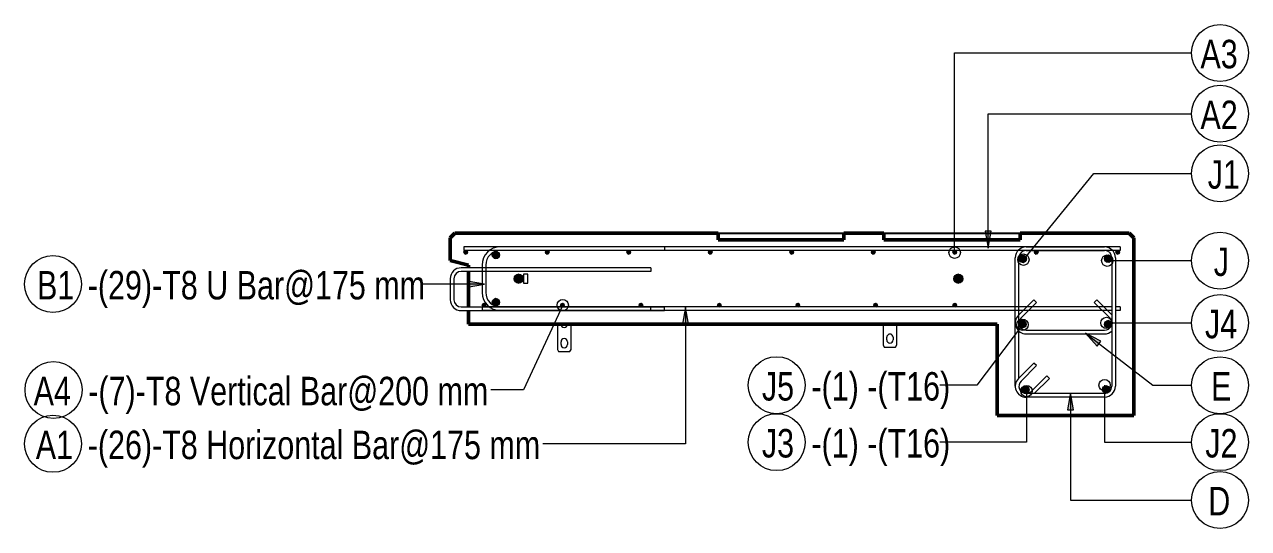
# Model space of a CAD drawing. Header units: millimetres. Extents: x 1454 to 26503, y -2036 to 18825.
# Drawn here: x 19102 to 21789, y 17487 to 18594 of the extents above; entities that cross this region are included whole.
import ezdxf

# ---------------------------------------------------------------- set-up
doc = ezdxf.new("R2010")
doc.units = ezdxf.units.MM
for name, color, linetype, lineweight in [('A-GENM', 13, 'Continuous', 18), ('A-WALL', 113, 'Continuous', 25), ('S-RBAR', 171, 'Continuous', 18), ('S-RBAR-IDEN', 171, 'Continuous', 9)]:
    doc.layers.add(name, color=color, linetype=linetype, lineweight=lineweight)
doc.styles.add('Nirmala UI Semilight_2', font='NirmalaS.ttf', dxfattribs={"width": 0.8, "height": 62.5})

# ---------------------------------------------------------------- blocks, each defined once
blk = doc.blocks.new('RR spread anchor face based - RR-SA-2_5-150-1726819-Elevation Top 2')
at = {"layer": 'A-GENM'}
for p, q in [((5288.8, 17935.4), (5288.8, 17890.4)), ((5318.8, 17890.4), (5318.8, 17935.4)), ((5296.8, 17900.9), (5296.8, 17906.9)), ((5310.8, 17906.9), (5310.8, 17900.9)), ((5288.8, 17890.4), (5291.3, 17885.4)), ((5291.3, 17885.4), (5316.3, 17885.4)), ((5316.3, 17885.4), (5318.8, 17890.4))]:
    blk.add_line(p, q, dxfattribs=at)
for centre, start, end in [((5303.8, 17906.9), 0, 180), ((5303.8, 17900.9), 180, 0)]:
    blk.add_arc(centre, 7, start, end, dxfattribs=at)
blk = doc.blocks.new('RR spread anchor face based - RR-SA-2_5-150-1876458-Elevation Top 2')
at = {"layer": 'A-GENM'}
for p, q in [((4573.8, 17935.4), (4573.8, 17880.4)), ((4603.8, 17880.4), (4603.8, 17935.4)), ((4581.8, 17890.9), (4581.8, 17896.9)), ((4595.8, 17896.9), (4595.8, 17890.9)), ((4573.8, 17880.4), (4576.3, 17875.4)), ((4576.3, 17875.4), (4601.3, 17875.4)), ((4601.3, 17875.4), (4603.8, 17880.4))]:
    blk.add_line(p, q, dxfattribs=at)
for centre, start, end in [((4588.8, 17935.4), 180, 0), ((4588.8, 17896.9), 0, 180), ((4588.8, 17890.9), 180, 0)]:
    blk.add_arc(centre, 7, start, end, dxfattribs=at)
blk = doc.blocks.new('RR spread anchor face based - RR-SA-3_0-200-1876459-Elevation Top 2')
at = {"layer": 'A-GENM'}
for p, q in [((4509.2, 18045.4), (4499.2, 18045.4)), ((4499.2, 18045.4), (4499.2, 18025.4)), ((4509.2, 18025.4), (4509.2, 18045.4)), ((4499.2, 18025.4), (4509.2, 18025.4))]:
    blk.add_line(p, q, dxfattribs=at)
blk = doc.blocks.new('M_Rebar Tag_rfa MARK - DOT 1 MM-794228-Elevation Top 2')
at = {"layer": 'S-RBAR-IDEN'}
blk.add_circle((6028.4, 18075.1), 62.5, dxfattribs=at)
blk = doc.blocks.new('M_Rebar Tag_rfa Dimension - ARROW-793927-Elevation Top 2')
at = {"layer": 'S-RBAR-IDEN'}
blk.add_circle((6028.4, 17801.6), 62.5, dxfattribs=at)
blk = doc.blocks.new('M_Rebar Tag_rfa Dimension - DOT 1 MM-793933-Elevation Top 2')
at = {"layer": 'S-RBAR-IDEN'}
blk.add_circle((6028.4, 18531), 62.5, dxfattribs=at)

msp = doc.modelspace()

# ---------------------------------------------------------------- hatches: boundary and pattern name
at = {"layer": 'S-RBAR'}
h = msp.add_hatch(color=256, dxfattribs=at)
edge = h.paths.add_edge_path()
edge.add_arc((20070.97186, 18093.4305), 4, 0, 360)
for points in [[(20069.73579, 18089.62628), (20074.20793, 18091.07936), (20074.20793, 18095.78164), (20069.73579, 18097.23473), (20066.97186, 18093.4305)], [(20140.69712, 18080.22275), (20145.02547, 18085.65033), (20143.4807, 18092.41842), (20137.22605, 18095.4305), (20130.9714, 18092.41842), (20129.42662, 18085.65033), (20133.75498, 18080.22275)], [(20248.60607, 18089.62628), (20253.07821, 18091.07936), (20253.07821, 18095.78164), (20248.60607, 18097.23473), (20245.84214, 18093.4305)], [(20427.47635, 18089.62628), (20431.94849, 18091.07936), (20431.94849, 18095.78164), (20427.47635, 18097.23473), (20424.71242, 18093.4305)], [(20606.34663, 18089.62628), (20610.81877, 18091.07936), (20610.81877, 18095.78164), (20606.34663, 18097.23473), (20603.5827, 18093.4305)], [(20785.21691, 18089.62628), (20789.68905, 18091.07936), (20789.68905, 18095.78164), (20785.21691, 18097.23473), (20782.45298, 18093.4305)], [(20964.0872, 18089.62628), (20968.55933, 18091.07936), (20968.55933, 18095.78164), (20964.0872, 18097.23473), (20961.32326, 18093.4305)], [(21142.95748, 18089.62628), (21147.42961, 18091.07936), (21147.42961, 18095.78164), (21142.95748, 18097.23473), (21140.19354, 18093.4305)], [(21294.27849, 18071.16373), (21300.15657, 18074.85717), (21300.93384, 18081.75566), (21296.025, 18086.66449), (21289.12651, 18085.88722), (21285.43307, 18080.00914), (21287.72592, 18073.45657)], [(21321.82776, 18089.62628), (21326.29989, 18091.07936), (21326.29989, 18095.78164), (21321.82776, 18097.23473), (21319.06382, 18093.4305)], [(21483.60336, 18071.77487), (21488.51219, 18076.68371), (21487.73492, 18083.58219), (21481.85684, 18087.27564), (21475.30427, 18084.98279), (21473.01143, 18078.43022), (21476.70487, 18072.55214)], [(21500.69804, 18089.62628), (21505.17017, 18091.07936), (21505.17017, 18095.78164), (21500.69804, 18097.23473), (21497.93411, 18093.4305)], [(20186.97186, 18025.4305), (20194.04293, 18028.35943), (20196.97186, 18035.4305), (20194.04293, 18042.50157), (20186.97186, 18045.4305), (20179.90079, 18042.50157), (20176.97186, 18035.4305), (20179.90079, 18028.35943)], [(21151.97186, 18025.4305), (21159.04293, 18028.35943), (21161.97186, 18035.4305), (21159.04293, 18042.50157), (21151.97186, 18045.4305), (21144.90079, 18042.50157), (21141.97186, 18035.4305), (21144.90079, 18028.35943)], [(20112.20793, 17973.62628), (20114.97186, 17977.4305), (20112.20793, 17981.23473), (20107.73579, 17979.78164), (20107.73579, 17975.07936)], [(20140.69712, 17976.47263), (20145.02547, 17981.90021), (20143.4807, 17988.6683), (20137.22605, 17991.68038), (20130.9714, 17988.6683), (20129.42662, 17981.90021), (20133.75498, 17976.47263)], [(20284.41154, 17973.62628), (20287.17547, 17977.4305), (20284.41154, 17981.23473), (20279.93941, 17979.78164), (20279.93941, 17975.07936)], [(20456.61516, 17973.62628), (20459.37909, 17977.4305), (20456.61516, 17981.23473), (20452.14302, 17979.78164), (20452.14302, 17975.07936)], [(20628.81877, 17973.62628), (20631.5827, 17977.4305), (20628.81877, 17981.23473), (20624.34663, 17979.78164), (20624.34663, 17975.07936)], [(20801.02238, 17973.62628), (20803.78632, 17977.4305), (20801.02238, 17981.23473), (20796.55025, 17979.78164), (20796.55025, 17975.07936)], [(20971.6635, 17973.62628), (20974.42743, 17977.4305), (20971.6635, 17981.23473), (20967.19136, 17979.78164), (20967.19136, 17975.07936)], [(21145.42961, 17973.62628), (21148.19354, 17977.4305), (21145.42961, 17981.23473), (21140.95748, 17979.78164), (21140.95748, 17975.07936)], [(21293.06569, 17927.4305), (21299.32034, 17930.44258), (21300.86512, 17937.21067), (21296.53676, 17942.63825), (21289.59462, 17942.63825), (21285.26627, 17937.21067), (21286.81104, 17930.44258)], [(21484.53676, 17928.22275), (21488.86512, 17933.65033), (21487.32034, 17940.41842), (21481.06569, 17943.4305), (21474.81104, 17940.41842), (21473.26627, 17933.65033), (21477.59462, 17928.22275)], [(21299.59752, 17783.58426), (21305.87453, 17786.54947), (21307.46988, 17793.30581), (21303.18225, 17798.76562), (21296.2403, 17798.81754), (21291.87147, 17793.42249), (21293.36558, 17786.64304)], [(21473.72074, 17785.05525), (21480.65046, 17785.47042), (21484.64647, 17791.14714), (21482.69971, 17797.81073), (21476.27611, 17800.44337), (21470.21279, 17797.06262), (21469.07555, 17790.21427)]]:
    msp.add_hatch(color=256, dxfattribs=at).paths.add_polyline_path(points)
h = msp.add_hatch(color=256, dxfattribs=at)
edge = h.paths.add_edge_path()
edge.add_arc((20137.22605, 18087.4305), 8, 0, 360)
h = msp.add_hatch(color=256, dxfattribs=at)
edge = h.paths.add_edge_path()
edge.add_arc((20249.84214, 18093.4305), 4, 0, 360)
h = msp.add_hatch(color=256, dxfattribs=at)
edge = h.paths.add_edge_path()
edge.add_arc((20428.71242, 18093.4305), 4, 0, 360)
h = msp.add_hatch(color=256, dxfattribs=at)
edge = h.paths.add_edge_path()
edge.add_arc((20607.5827, 18093.4305), 4, 0, 360)
h = msp.add_hatch(color=256, dxfattribs=at)
edge = h.paths.add_edge_path()
edge.add_arc((20786.45298, 18093.4305), 4, 0, 360)
h = msp.add_hatch(color=256, dxfattribs=at)
edge = h.paths.add_edge_path()
edge.add_arc((20965.32326, 18093.4305), 4, 0, 360)
h = msp.add_hatch(color=256, dxfattribs=at)
edge = h.paths.add_edge_path()
edge.add_arc((21144.19354, 18093.4305), 4, 0, 360)
h = msp.add_hatch(color=256, dxfattribs=at)
edge = h.paths.add_edge_path()
edge.add_arc((21293.38277, 18079.11342), 8, 0, 360)
h = msp.add_hatch(color=256, dxfattribs=at)
edge = h.paths.add_edge_path()
edge.add_arc((21323.06382, 18093.4305), 4, 0, 360)
h = msp.add_hatch(color=256, dxfattribs=at)
edge = h.paths.add_edge_path()
edge.add_arc((21480.96113, 18079.32594), 8, 0, 360)
h = msp.add_hatch(color=256, dxfattribs=at)
edge = h.paths.add_edge_path()
edge.add_arc((21501.93411, 18093.4305), 4, 0, 360)
h = msp.add_hatch(color=256, dxfattribs=at)
edge = h.paths.add_edge_path()
edge.add_arc((20186.97186, 18035.4305), 10, 0, 360)
h = msp.add_hatch(color=256, dxfattribs=at)
edge = h.paths.add_edge_path()
edge.add_arc((21151.97186, 18035.4305), 10, 0, 360)
h = msp.add_hatch(color=256, dxfattribs=at)
edge = h.paths.add_edge_path()
edge.add_arc((20110.97186, 17977.4305), 4, 0, 360)
h = msp.add_hatch(color=256, dxfattribs=at)
edge = h.paths.add_edge_path()
edge.add_arc((20137.22605, 17983.68038), 8, 0, 360)
h = msp.add_hatch(color=256, dxfattribs=at)
edge = h.paths.add_edge_path()
edge.add_arc((20283.17547, 17977.4305), 4, 0, 360)
h = msp.add_hatch(color=256, dxfattribs=at)
edge = h.paths.add_edge_path()
edge.add_arc((20455.37909, 17977.4305), 4, 0, 360)
h = msp.add_hatch(color=256, dxfattribs=at)
edge = h.paths.add_edge_path()
edge.add_arc((20627.5827, 17977.4305), 4, 0, 360)
h = msp.add_hatch(color=256, dxfattribs=at)
edge = h.paths.add_edge_path()
edge.add_arc((20799.78632, 17977.4305), 4, 0, 360)
h = msp.add_hatch(color=256, dxfattribs=at)
edge = h.paths.add_edge_path()
edge.add_arc((20970.42743, 17977.4305), 4, 0, 360)
h = msp.add_hatch(color=256, dxfattribs=at)
edge = h.paths.add_edge_path()
edge.add_arc((21144.19354, 17977.4305), 4, 0, 360)
h = msp.add_hatch(color=256, dxfattribs=at)
edge = h.paths.add_edge_path()
edge.add_arc((21293.06569, 17935.4305), 8, 0, 360)
h = msp.add_hatch(color=256, dxfattribs=at)
edge = h.paths.add_edge_path()
edge.add_arc((21481.06569, 17935.4305), 8, 0, 360)
h = msp.add_hatch(color=256, dxfattribs=at)
edge = h.paths.add_edge_path()
edge.add_arc((21299.65736, 17791.58403), 8, 0, 360)
h = msp.add_hatch(color=256, dxfattribs=at)
edge = h.paths.add_edge_path()
edge.add_arc((21476.75455, 17792.45769), 8, 0, 360)
at = {"layer": 'S-RBAR-IDEN'}
for points in [[(21217.73504, 18102.38491), (21224.3473, 18139.88491), (21211.12278, 18139.88491)], [(20111.79493, 18023.68906), (20074.29493, 18030.30132), (20074.29493, 18017.0768)], [(20553.11059, 17973.08486), (20546.49833, 17935.58486), (20559.72286, 17935.58486)], [(21431.41777, 17915.76087), (21457.03294, 17887.58578), (21465.1246, 17898.04585)], [(21398.50842, 17785.22936), (21391.89616, 17747.72936), (21405.12068, 17747.72936)]]:
    msp.add_hatch(color=256, dxfattribs=at).paths.add_polyline_path(points)

# ---------------------------------------------------------------- linework, layer by layer
at = {"layer": 'A-WALL', "lineweight": 50}
for p, q in [((20046.97444, 18135.4305), (20036.97186, 18125.42792)), ((20036.97186, 18125.42792), (20036.97186, 18075.4305)), ((20624.85215, 18135.4305), (20046.97444, 18135.4305)), ((20624.85215, 18120.4305), (20624.85215, 18135.4305)), ((20901.12734, 18120.4305), (20624.85215, 18120.4305)), ((20988.31951, 18135.4305), (20901.12734, 18135.4305)), ((20901.12734, 18135.4305), (20901.12734, 18120.4305)), ((20988.31951, 18120.4305), (20988.31951, 18135.4305)), ((21287.65998, 18120.4305), (20988.31951, 18120.4305)), ((21526.96928, 18135.4305), (21287.65998, 18135.4305)), ((21287.65998, 18135.4305), (21287.65998, 18120.4305)), ((21536.97186, 18125.42792), (21526.96928, 18135.4305)), ((21536.97186, 17735.4305), (21536.97186, 18125.42792)), ((20036.97186, 18075.4305), (20076.97186, 18065.4305)), ((20076.97186, 18065.4305), (20076.97186, 18059.4305)), ((20076.97186, 18051.4305), (20076.97186, 17973.4305)), ((20076.97186, 17965.4305), (20076.97186, 17935.4305)), ((20076.97186, 17935.4305), (21236.97186, 17935.4305)), ((21236.97186, 17935.4305), (21236.97186, 17735.4305)), ((21236.97186, 17735.4305), (21536.97186, 17735.4305))]:
    msp.add_line(p, q, dxfattribs=at)
at = {"layer": 'A-WALL'}
for p, q in [((20624.85215, 18135.4305), (20901.12734, 18135.4305)), ((20988.31951, 18135.4305), (21287.65998, 18135.4305))]:
    msp.add_line(p, q, dxfattribs=at)
at = {"layer": 'S-RBAR'}
for p, q in [((21506.97186, 18105.4305), (20066.97186, 18105.4305)), ((20066.97186, 18105.4305), (20066.97186, 18097.4305)), ((21506.97186, 18097.4305), (20066.97186, 18097.4305)), ((20069.73579, 18097.23473), (20066.97186, 18093.4305)), ((20066.97186, 18093.4305), (20069.73579, 18089.62628)), ((20074.20793, 18095.78164), (20069.73579, 18097.23473)), ((20069.73579, 18089.62628), (20074.20793, 18091.07936)), ((20074.20793, 18091.07936), (20074.20793, 18095.78164)), ((20130.9714, 18092.41842), (20129.42662, 18085.65033)), ((20129.42662, 18085.65033), (20133.75498, 18080.22275)), ((20137.22605, 18095.4305), (20130.9714, 18092.41842)), ((20143.4807, 18092.41842), (20137.22605, 18095.4305)), ((20140.69712, 18080.22275), (20145.02547, 18085.65033)), ((20145.02547, 18085.65033), (20143.4807, 18092.41842)), ((20506.97186, 18105.4305), (20146.97186, 18105.4305)), ((20506.97186, 18097.4305), (20146.97186, 18097.4305)), ((20248.60607, 18097.23473), (20245.84214, 18093.4305)), ((20245.84214, 18093.4305), (20248.60607, 18089.62628)), ((20253.07821, 18095.78164), (20248.60607, 18097.23473)), ((20248.60607, 18089.62628), (20253.07821, 18091.07936)), ((20253.07821, 18091.07936), (20253.07821, 18095.78164)), ((20427.47635, 18097.23473), (20424.71242, 18093.4305)), ((20424.71242, 18093.4305), (20427.47635, 18089.62628)), ((20431.94849, 18095.78164), (20427.47635, 18097.23473)), ((20427.47635, 18089.62628), (20431.94849, 18091.07936)), ((20431.94849, 18091.07936), (20431.94849, 18095.78164)), ((20506.97186, 18105.4305), (20506.97186, 18097.4305)), ((20606.34663, 18097.23473), (20603.5827, 18093.4305)), ((20603.5827, 18093.4305), (20606.34663, 18089.62628)), ((20610.81877, 18095.78164), (20606.34663, 18097.23473)), ((20606.34663, 18089.62628), (20610.81877, 18091.07936)), ((20610.81877, 18091.07936), (20610.81877, 18095.78164)), ((20785.21691, 18097.23473), (20782.45298, 18093.4305)), ((20782.45298, 18093.4305), (20785.21691, 18089.62628)), ((20789.68905, 18095.78164), (20785.21691, 18097.23473)), ((20785.21691, 18089.62628), (20789.68905, 18091.07936)), ((20789.68905, 18091.07936), (20789.68905, 18095.78164)), ((20964.0872, 18097.23473), (20961.32326, 18093.4305)), ((20961.32326, 18093.4305), (20964.0872, 18089.62628)), ((20968.55933, 18095.78164), (20964.0872, 18097.23473)), ((20964.0872, 18089.62628), (20968.55933, 18091.07936)), ((20968.55933, 18091.07936), (20968.55933, 18095.78164)), ((21142.95748, 18097.23473), (21140.19354, 18093.4305)), ((21140.19354, 18093.4305), (21142.95748, 18089.62628)), ((21147.42961, 18095.78164), (21142.95748, 18097.23473)), ((21142.95748, 18089.62628), (21147.42961, 18091.07936)), ((21147.42961, 18091.07936), (21147.42961, 18095.78164)), ((21289.12651, 18085.88722), (21285.43307, 18080.00914)), ((21296.025, 18086.66449), (21289.12651, 18085.88722)), ((21300.93384, 18081.75566), (21296.025, 18086.66449)), ((21300.97186, 18105.4305), (21472.97186, 18105.4305)), ((21300.97186, 18097.4305), (21472.97186, 18097.4305)), ((21321.82776, 18097.23473), (21319.06382, 18093.4305)), ((21319.06382, 18093.4305), (21321.82776, 18089.62628)), ((21326.29989, 18095.78164), (21321.82776, 18097.23473)), ((21321.82776, 18089.62628), (21326.29989, 18091.07936)), ((21326.29989, 18091.07936), (21326.29989, 18095.78164)), ((21475.30427, 18084.98279), (21473.01143, 18078.43022)), ((21481.85684, 18087.27564), (21475.30427, 18084.98279)), ((21487.73492, 18083.58219), (21481.85684, 18087.27564)), ((21488.51219, 18076.68371), (21487.73492, 18083.58219)), ((21500.69804, 18097.23473), (21497.93411, 18093.4305)), ((21497.93411, 18093.4305), (21500.69804, 18089.62628)), ((21505.17017, 18095.78164), (21500.69804, 18097.23473)), ((21500.69804, 18089.62628), (21505.17017, 18091.07936)), ((21505.17017, 18091.07936), (21505.17017, 18095.78164)), ((21506.97186, 18105.4305), (21506.97186, 18097.4305)), ((20476.97186, 18059.4305), (20060.97186, 18059.4305)), ((20106.97186, 18065.4305), (20106.97186, 18005.4305)), ((20114.97186, 18065.4305), (20114.97186, 18005.4305)), ((20133.75498, 18080.22275), (20140.69712, 18080.22275)), ((20476.97186, 18059.4305), (20476.97186, 18051.4305)), ((21276.97186, 17799.4305), (21276.97186, 18081.4305)), ((21284.97186, 17817.37163), (21284.97186, 18081.4305)), ((21285.43307, 18080.00914), (21287.72592, 18073.45657)), ((21287.72592, 18073.45657), (21294.27849, 18071.16373)), ((21294.27849, 18071.16373), (21300.15657, 18074.85717)), ((21300.15657, 18074.85717), (21300.93384, 18081.75566)), ((21473.01143, 18078.43022), (21476.70487, 18072.55214)), ((21476.70487, 18072.55214), (21483.60336, 18071.77487)), ((21483.60336, 18071.77487), (21488.51219, 18076.68371)), ((21488.97186, 18081.4305), (21488.97186, 17799.4305)), ((21496.97186, 18081.4305), (21496.97186, 17799.4305)), ((20036.97186, 18035.4305), (20036.97186, 17989.4305)), ((20044.97186, 18035.4305), (20044.97186, 17989.4305)), ((20476.97186, 18051.4305), (20060.97186, 18051.4305)), ((20179.90079, 18042.50157), (20176.97186, 18035.4305)), ((20176.97186, 18035.4305), (20179.90079, 18028.35943)), ((20186.97186, 18045.4305), (20179.90079, 18042.50157)), ((20179.90079, 18028.35943), (20186.97186, 18025.4305)), ((20194.04293, 18042.50157), (20186.97186, 18045.4305)), ((20186.97186, 18025.4305), (20194.04293, 18028.35943)), ((20196.97186, 18035.4305), (20194.04293, 18042.50157)), ((20194.04293, 18028.35943), (20196.97186, 18035.4305)), ((21144.90079, 18042.50157), (21141.97186, 18035.4305)), ((21141.97186, 18035.4305), (21144.90079, 18028.35943)), ((21151.97186, 18045.4305), (21144.90079, 18042.50157)), ((21144.90079, 18028.35943), (21151.97186, 18025.4305)), ((21159.04293, 18042.50157), (21151.97186, 18045.4305)), ((21151.97186, 18025.4305), (21159.04293, 18028.35943)), ((21161.97186, 18035.4305), (21159.04293, 18042.50157)), ((21159.04293, 18028.35943), (21161.97186, 18035.4305)), ((20112.20793, 17981.23473), (20107.73579, 17979.78164)), ((20107.73579, 17979.78164), (20107.73579, 17975.07936)), ((20107.73579, 17975.07936), (20112.20793, 17973.62628)), ((20114.97186, 17977.4305), (20112.20793, 17981.23473)), ((20112.20793, 17973.62628), (20114.97186, 17977.4305)), ((20130.9714, 17988.6683), (20129.42662, 17981.90021)), ((20129.42662, 17981.90021), (20133.75498, 17976.47263)), ((20137.22605, 17991.68038), (20130.9714, 17988.6683)), ((20133.75498, 17976.47263), (20140.69712, 17976.47263)), ((20143.4807, 17988.6683), (20137.22605, 17991.68038)), ((20140.69712, 17976.47263), (20145.02547, 17981.90021)), ((20145.02547, 17981.90021), (20143.4807, 17988.6683)), ((20284.41154, 17981.23473), (20279.93941, 17979.78164)), ((20279.93941, 17979.78164), (20279.93941, 17975.07936)), ((20279.93941, 17975.07936), (20284.41154, 17973.62628)), ((20287.17547, 17977.4305), (20284.41154, 17981.23473)), ((20284.41154, 17973.62628), (20287.17547, 17977.4305)), ((20456.61516, 17981.23473), (20452.14302, 17979.78164)), ((20452.14302, 17979.78164), (20452.14302, 17975.07936)), ((20452.14302, 17975.07936), (20456.61516, 17973.62628)), ((20459.37909, 17977.4305), (20456.61516, 17981.23473)), ((20456.61516, 17973.62628), (20459.37909, 17977.4305)), ((20628.81877, 17981.23473), (20624.34663, 17979.78164)), ((20624.34663, 17979.78164), (20624.34663, 17975.07936)), ((20624.34663, 17975.07936), (20628.81877, 17973.62628)), ((20631.5827, 17977.4305), (20628.81877, 17981.23473)), ((20628.81877, 17973.62628), (20631.5827, 17977.4305)), ((20801.02238, 17981.23473), (20796.55025, 17979.78164)), ((20796.55025, 17979.78164), (20796.55025, 17975.07936)), ((20796.55025, 17975.07936), (20801.02238, 17973.62628)), ((20803.78632, 17977.4305), (20801.02238, 17981.23473)), ((20801.02238, 17973.62628), (20803.78632, 17977.4305)), ((20971.6635, 17981.23473), (20967.19136, 17979.78164)), ((20967.19136, 17979.78164), (20967.19136, 17975.07936)), ((20967.19136, 17975.07936), (20971.6635, 17973.62628)), ((20974.42743, 17977.4305), (20971.6635, 17981.23473)), ((20971.6635, 17973.62628), (20974.42743, 17977.4305)), ((21145.42961, 17981.23473), (21140.95748, 17979.78164)), ((21140.95748, 17979.78164), (21140.95748, 17975.07936)), ((21140.95748, 17975.07936), (21145.42961, 17973.62628)), ((21148.19354, 17977.4305), (21145.42961, 17981.23473)), ((21145.42961, 17973.62628), (21148.19354, 17977.4305)), ((21317.94242, 17989.13635), (21284.0013, 17955.19522)), ((21323.59928, 17983.47949), (21289.65815, 17949.53837)), ((21317.94242, 17989.13635), (21323.59928, 17983.47949)), ((21456.0013, 17989.13635), (21450.34444, 17983.47949)), ((21484.28557, 17949.53837), (21450.34444, 17983.47949)), ((21488.97186, 17956.16578), (21456.0013, 17989.13635)), ((20060.97186, 17973.4305), (20476.97186, 17973.4305)), ((20060.97186, 17965.4305), (20476.97186, 17965.4305)), ((21488.97186, 17973.4305), (20106.97186, 17973.4305)), ((20106.97186, 17973.4305), (20106.97186, 17965.4305)), ((21488.97186, 17965.4305), (20106.97186, 17965.4305)), ((20146.97186, 17973.4305), (20506.97186, 17973.4305)), ((20146.97186, 17965.4305), (20506.97186, 17965.4305)), ((20476.97186, 17965.4305), (20476.97186, 17973.4305)), ((20506.97186, 17965.4305), (20506.97186, 17973.4305)), ((21506.97186, 17973.4305), (21496.97186, 17973.4305)), ((21506.97186, 17965.4305), (21496.97186, 17965.4305)), ((21506.97186, 17973.4305), (21506.97186, 17965.4305)), ((21289.59462, 17942.63825), (21285.26627, 17937.21067)), ((21285.26627, 17937.21067), (21286.81104, 17930.44258)), ((21286.81104, 17930.44258), (21293.06569, 17927.4305)), ((21296.53676, 17942.63825), (21289.59462, 17942.63825)), ((21293.06569, 17927.4305), (21299.32034, 17930.44258)), ((21300.86512, 17937.21067), (21296.53676, 17942.63825)), ((21299.32034, 17930.44258), (21300.86512, 17937.21067)), ((21300.97186, 17922.22466), (21472.97186, 17922.22466)), ((21474.81104, 17940.41842), (21473.26627, 17933.65033)), ((21473.26627, 17933.65033), (21477.59462, 17928.22275)), ((21481.06569, 17943.4305), (21474.81104, 17940.41842)), ((21477.59462, 17928.22275), (21484.53676, 17928.22275)), ((21487.32034, 17940.41842), (21481.06569, 17943.4305)), ((21484.53676, 17928.22275), (21488.86512, 17933.65033)), ((21488.86512, 17933.65033), (21487.32034, 17940.41842)), ((21300.97186, 17914.22466), (21472.97186, 17914.22466)), ((21284.0013, 17816.40106), (21317.94242, 17850.34219)), ((21289.65815, 17810.74421), (21323.59928, 17844.68534)), ((21323.59928, 17844.68534), (21317.94242, 17850.34219)), ((21346.22669, 17822.05792), (21312.28557, 17788.11679)), ((21351.88355, 17816.40106), (21318.91299, 17783.4305)), ((21346.22669, 17822.05792), (21351.88355, 17816.40106)), ((21296.2403, 17798.81754), (21291.87147, 17793.42249)), ((21291.87147, 17793.42249), (21293.36558, 17786.64304)), ((21293.36558, 17786.64304), (21299.59752, 17783.58426)), ((21303.18225, 17798.76562), (21296.2403, 17798.81754)), ((21299.59752, 17783.58426), (21305.87453, 17786.54947)), ((21307.46988, 17793.30581), (21303.18225, 17798.76562)), ((21305.87453, 17786.54947), (21307.46988, 17793.30581)), ((21470.21279, 17797.06262), (21469.07555, 17790.21427)), ((21469.07555, 17790.21427), (21473.72074, 17785.05525)), ((21476.27611, 17800.44337), (21470.21279, 17797.06262)), ((21482.69971, 17797.81073), (21476.27611, 17800.44337)), ((21480.65046, 17785.47042), (21484.64647, 17791.14714)), ((21484.64647, 17791.14714), (21482.69971, 17797.81073)), ((21472.97186, 17783.4305), (21300.97186, 17783.4305)), ((21472.97186, 17775.4305), (21300.97186, 17775.4305)), ((21473.72074, 17785.05525), (21480.65046, 17785.47042))]:
    msp.add_line(p, q, dxfattribs=at)
for centre, radius in [((20070.97186, 18093.4305), 4), ((20137.22605, 18087.4305), 8), ((20249.84214, 18093.4305), 4), ((20428.71242, 18093.4305), 4), ((20607.5827, 18093.4305), 4), ((20786.45298, 18093.4305), 4), ((20965.32326, 18093.4305), 4), ((21144.19354, 18093.4305), 4), ((21293.38277, 18079.11342), 8), ((21323.06382, 18093.4305), 4), ((21480.96113, 18079.32594), 8), ((21501.93411, 18093.4305), 4), ((20186.97186, 18035.4305), 10), ((21151.97186, 18035.4305), 10), ((20110.97186, 17977.4305), 4), ((20137.22605, 17983.68038), 8), ((20283.17547, 17977.4305), 4), ((20455.37909, 17977.4305), 4), ((20627.5827, 17977.4305), 4), ((20799.78632, 17977.4305), 4), ((20970.42743, 17977.4305), 4), ((21144.19354, 17977.4305), 4), ((21293.06569, 17935.4305), 8), ((21481.06569, 17935.4305), 8), ((21299.65736, 17791.58403), 8), ((21476.75455, 17792.45769), 8)]:
    msp.add_circle(centre, radius, dxfattribs=at)
for centre, radius, start, end in [((20146.97186, 18065.4305), 40, 90, 180), ((20146.97186, 18065.4305), 32, 90, 180), ((21300.97186, 18081.4305), 24, 90, 180), ((21300.97186, 18081.4305), 16, 90, 180), ((21472.97186, 18081.4305), 24, 0, 90), ((21472.97186, 18081.4305), 16, 360, 90), ((20060.97186, 18035.4305), 24, 90, 180), ((20060.97186, 18035.4305), 16, 90, 180), ((20146.97186, 18005.4305), 40, 180, 270), ((20146.97186, 18005.4305), 32, 180, 270), ((20060.97186, 17989.4305), 24, 180, 270), ((20060.97186, 17989.4305), 16, 180, 270), ((21300.97186, 17938.22466), 24, 135, 270), ((21300.97186, 17938.22466), 16, 135, 270), ((21472.97186, 17938.22466), 16, 270, 45), ((21472.97186, 17938.22466), 24, 270, 312.07106781), ((21300.97186, 17799.4305), 24, 135, 270), ((21300.97186, 17799.4305), 16, 135, 270), ((21300.97186, 17799.4305), 16, 270, 315), ((21472.97186, 17799.4305), 16, 270, 360), ((21472.97186, 17799.4305), 24, 270, 360)]:
    msp.add_arc(centre, radius, start, end, dxfattribs=at)
at = {"layer": 'S-RBAR-IDEN'}
for p, q in [((21144.04025, 18531.03095), (21664.05247, 18531.03095)), ((21144.04025, 18092.66303), (21144.04025, 18531.03095)), ((21217.73504, 18397.6136), (21664.05247, 18397.6136)), ((21217.73504, 18102.38491), (21217.73504, 18397.6136)), ((21294.94971, 18077.21552), (21449.23366, 18266.68705)), ((21449.23366, 18266.68705), (21664.05247, 18266.68705)), ((21224.3473, 18139.88491), (21211.12278, 18139.88491)), ((21211.12278, 18139.88491), (21217.73504, 18102.38491)), ((21217.73504, 18102.38491), (21224.3473, 18139.88491)), ((21479.0553, 18075.0713), (21664.05247, 18075.0713)), ((20111.79493, 18023.68906), (20074.29493, 18030.30132)), ((20074.29493, 18030.30132), (20074.29493, 18017.0768)), ((20111.79493, 18023.68906), (19974.18633, 18023.68906)), ((20074.29493, 18017.0768), (20111.79493, 18023.68906)), ((20283.68699, 17977.4996), (20197.77518, 17791.27562)), ((20553.11059, 17973.08486), (20546.49833, 17935.58486)), ((20559.72286, 17935.58486), (20553.11059, 17973.08486)), ((20553.11059, 17973.08486), (20553.11059, 17673.06545)), ((20546.49833, 17935.58486), (20559.72286, 17935.58486)), ((21293.08781, 17934.47089), (21192.93858, 17801.64511)), ((21477.28769, 17938.33528), (21664.05247, 17938.33528)), ((21431.41777, 17915.76087), (21457.03294, 17887.58578)), ((21465.1246, 17898.04585), (21431.41777, 17915.76087)), ((21431.41777, 17915.76087), (21578.93489, 17801.64511)), ((21457.03294, 17887.58578), (21465.1246, 17898.04585)), ((20197.77518, 17791.27562), (20126.23633, 17791.27562)), ((21192.93858, 17801.64511), (21111.47334, 17801.64511)), ((21301.65969, 17788.86071), (21301.65969, 17676.64511)), ((21473.22758, 17801.64511), (21473.22758, 17676.64511)), ((21578.93489, 17801.64511), (21664.05247, 17801.64511)), ((21398.50842, 17785.22936), (21391.89616, 17747.72936)), ((21405.12068, 17747.72936), (21398.50842, 17785.22936)), ((21398.50842, 17785.22936), (21398.50842, 17549.54742)), ((21391.89616, 17747.72936), (21405.12068, 17747.72936)), ((20553.11059, 17673.06545), (20239.98633, 17673.06545)), ((21301.65969, 17676.64511), (21111.47334, 17676.64511)), ((21473.22758, 17676.64511), (21664.05247, 17676.64511)), ((21398.50842, 17549.54742), (21664.05247, 17549.54742))]:
    msp.add_line(p, q, dxfattribs=at)
for centre in [(21144.04025, 18092.66303), (21294.94971, 18077.21552), (21479.0553, 18075.0713), (20283.68699, 17977.4996), (21477.28769, 17938.33528), (21293.08781, 17934.47089), (21473.22758, 17801.64511), (21301.65969, 17788.86071)]:
    msp.add_circle(centre, 12.5, dxfattribs=at)

# ---------------------------------------------------------------- block references
at = {"layer": 'A-GENM'}
for name in ['RR spread anchor face based - RR-SA-3_0-200-1876459-Elevation Top 2', 'RR spread anchor face based - RR-SA-2_5-150-1876458-Elevation Top 2', 'RR spread anchor face based - RR-SA-2_5-150-1726819-Elevation Top 2']:
    msp.add_blockref(name, (15698.16476, 0), dxfattribs=at)
at = {"layer": 'S-RBAR-IDEN'}
for name, p in [('M_Rebar Tag_rfa Dimension - DOT 1 MM-793933-Elevation Top 2', (15698.16476, 0)), ('M_Rebar Tag_rfa Dimension - ARROW-793927-Elevation Top 2', (15698.16476, 595.9685)), ('M_Rebar Tag_rfa MARK - DOT 1 MM-794228-Elevation Top 2', (15698.16476, 191.61575)), ('M_Rebar Tag_rfa MARK - DOT 1 MM-794228-Elevation Top 2', (15698.16476, 0)), ('M_Rebar Tag_rfa Dimension - ARROW-793927-Elevation Top 2', (13136.41653, 222.04395)), ('M_Rebar Tag_rfa MARK - DOT 1 MM-794228-Elevation Top 2', (15698.16476, -136.73602)), ('M_Rebar Tag_rfa Dimension - DOT 1 MM-793933-Elevation Top 2', (13137.66653, -739.75533)), ('M_Rebar Tag_rfa MARK - DOT 1 MM-794228-Elevation Top 2', (14724.90353, -273.42619)), ('M_Rebar Tag_rfa Dimension - ARROW-793927-Elevation Top 2', (15698.16476, 0)), ('M_Rebar Tag_rfa Dimension - ARROW-793927-Elevation Top 2', (13136.41653, -128.57966)), ('M_Rebar Tag_rfa MARK - DOT 1 MM-794228-Elevation Top 2', (14724.90353, -398.42619)), ('M_Rebar Tag_rfa MARK - DOT 1 MM-794228-Elevation Top 2', (15698.16476, -398.42619)), ('M_Rebar Tag_rfa Dimension - ARROW-793927-Elevation Top 2', (15698.16476, -252.09768))]:
    msp.add_blockref(name, p, dxfattribs=at)

# ---------------------------------------------------------------- texts
at = {"layer": 'S-RBAR-IDEN', "char_height": 62.5, "attachment_point": 1, "style": 'Nirmala UI Semilight_2'}
for s, insert, width in [('A3', (21683.57174, 18559.83213), 99.40925), ('A2', (21683.57174, 18426.41479), 99.40925), ('J1', (21699.47174, 18295.48823), 60.92825), ('J', (21712.67174, 18103.87249), 28.86075), ('-(29)-T8 U Bar@175 mm', (19241.18633, 18052.49025), 886.666375), ('B1', (19129.82351, 18052.49025), 80.16875), ('J4', (21693.47174, 17967.13646), 75.358625), ('A4', (19122.37351, 17820.07681), 101.012625), ('-(7)-T8 Vertical Bar@200 mm', (19242.43633, 17820.07681), 1069.451125), ('J5', (20720.91052, 17830.44629), 73.75525), ('-(1) -(T16)', (20829.67334, 17830.44629), 339.9155), ('E', (21706.77174, 17830.44629), 43.291125), ('J3', (20720.91052, 17705.44629), 73.75525), ('-(1) -(T16)', (20829.67334, 17705.44629), 339.9155), ('J2', (21694.17174, 17705.44629), 73.75525), ('A1', (19127.12351, 17701.86663), 86.58225), ('-(26)-T8 Horizontal Bar@175 mm', (19241.18633, 17701.86663), 1208.94475), ('D', (21700.77174, 17578.34861), 57.7215)]:
    msp.add_mtext(s, dxfattribs=dict(at, insert=insert, width=width))

doc.saveas('drawing.dxf')
